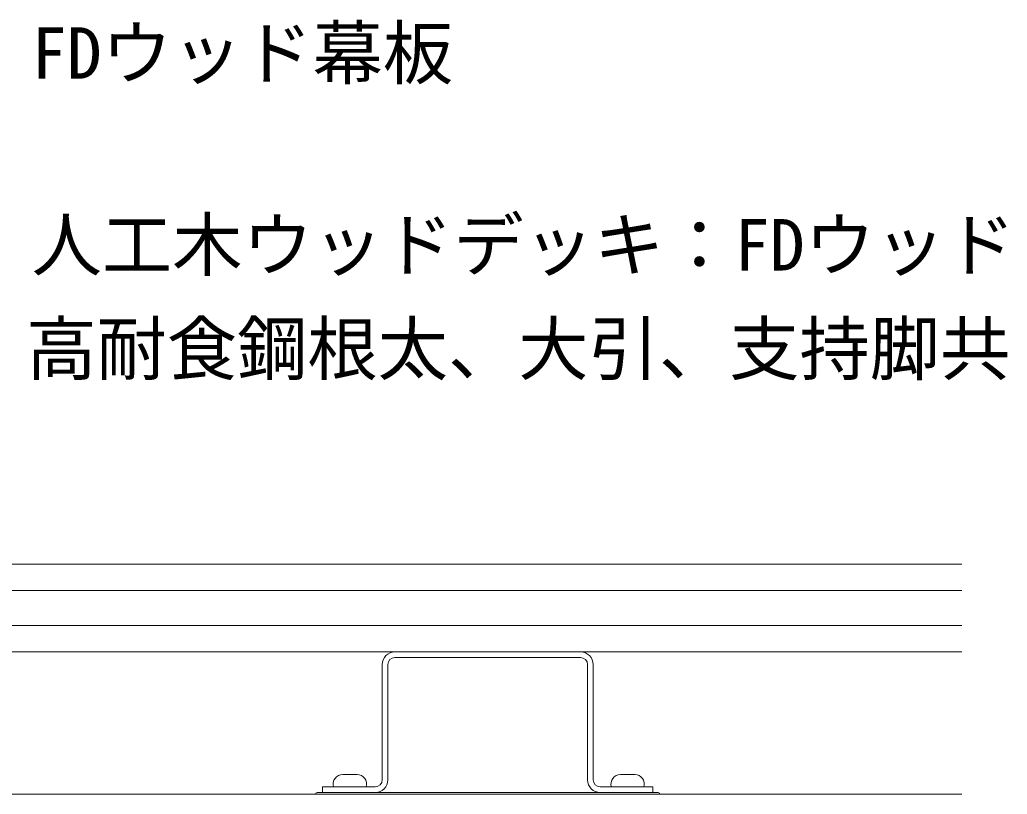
# Model space of a CAD drawing. Units: millimetres, scale not verified. Extents: x -1084 to 889, y -570 to 686.
# Drawn here: x 538.5 to 819.4, y 347.4 to 567.8 of the extents above; entities that cross this region are included whole.
import ezdxf
from ezdxf.enums import TextEntityAlignment as Align

# ---------------------------------------------------------------- set-up
doc = ezdxf.new("R2010")
doc.units = ezdxf.units.MM
for name, color, linetype, lineweight in [('0-6_MOJI', 7, 'Continuous', 18), ('1-0', 7, 'Continuous', 18), ('1-2_00oobiki', 5, 'Continuous', 18), ('1-3_deck', 7, 'Continuous', 18)]:
    doc.layers.add(name, color=color, linetype=linetype, lineweight=lineweight)
doc.styles.add('ＭＳ ゴシック', font='')
doc.styles.get('ＭＳ ゴシック').set_extended_font_data('MS Gothic')

msp = doc.modelspace()

# ---------------------------------------------------------------- linework, layer by layer
at = {"layer": '1-0'}
for p, q in [((645.242, 387.906), (698.042, 387.906)), ((645.242, 386.306), (698.042, 386.306)), ((641.642, 384.306), (641.642, 351.506)), ((643.242, 384.306), (643.242, 351.506)), ((700.042, 384.306), (700.042, 351.506)), ((701.642, 384.306), (701.642, 351.506)), ((630.397, 353.035), (634.468, 353.035)), ((709.397, 353.035), (713.468, 353.035)), ((624.642, 349.506), (639.642, 349.506)), ((624.642, 349.506), (624.642, 347.906)), ((627.808, 349.506), (637.058, 349.506)), ((703.642, 349.506), (718.642, 349.506)), ((706.808, 349.506), (716.058, 349.506)), ((718.642, 349.506), (718.642, 347.906)), ((720.642, 347.406), (622.642, 347.406)), ((623.142, 347.906), (720.142, 347.906)), ((624.642, 347.906), (639.642, 347.906)), ((703.642, 347.906), (718.642, 347.906))]:
    msp.add_line(p, q, dxfattribs=at)
for centre, radius, start, end in [((645.242, 384.306), 3.6, 90, 180), ((698.042, 384.306), 3.6, 0, 90), ((645.242, 384.306), 2, 90, 180), ((698.042, 384.306), 2, 0, 90), ((630.397, 350.321), 2.714, 89.99998, 197.4576), ((634.468, 350.321), 2.714, 342.54239, 89.99998), ((639.642, 351.506), 2, 270, 0), ((639.642, 351.506), 3.6, 270, 0), ((703.642, 351.506), 3.6, 180, 270), ((703.642, 351.506), 2, 180, 270), ((709.397, 350.321), 2.714, 89.99998, 197.4576), ((713.468, 350.321), 2.714, 342.54239, 89.99998), ((623.142, 347.406), 0.5, 90, 180), ((720.142, 347.406), 0.5, 0, 90)]:
    msp.add_arc(centre, radius, start, end, dxfattribs=at)
at = {"layer": '1-2_00oobiki'}
msp.add_line((806.544, 347.406), (408.642, 347.406), dxfattribs=at)
at = {"layer": '1-3_deck'}
for p, q in [((368.642, 412.906), (806.544, 412.906)), ((368.642, 405.406), (806.544, 405.406)), ((368.642, 395.406), (806.544, 395.406)), ((368.642, 387.906), (806.544, 387.906))]:
    msp.add_line(p, q, dxfattribs=at)

# ---------------------------------------------------------------- texts
at = {"layer": '0-6_MOJI', "style": 'ＭＳ ゴシック'}
for s, p in [('FDウッド幕板', (541.884, 546.645)), ('人工木ウッドデッキ：FDウッド', (541.884, 492.07)), ('高耐食鋼根太、大引、支持脚共', (540.353, 462.48))]:
    msp.add_text(s, height=14.66, dxfattribs=at).set_placement(p, align=Align.BOTTOM_LEFT)

doc.saveas('drawing.dxf')
